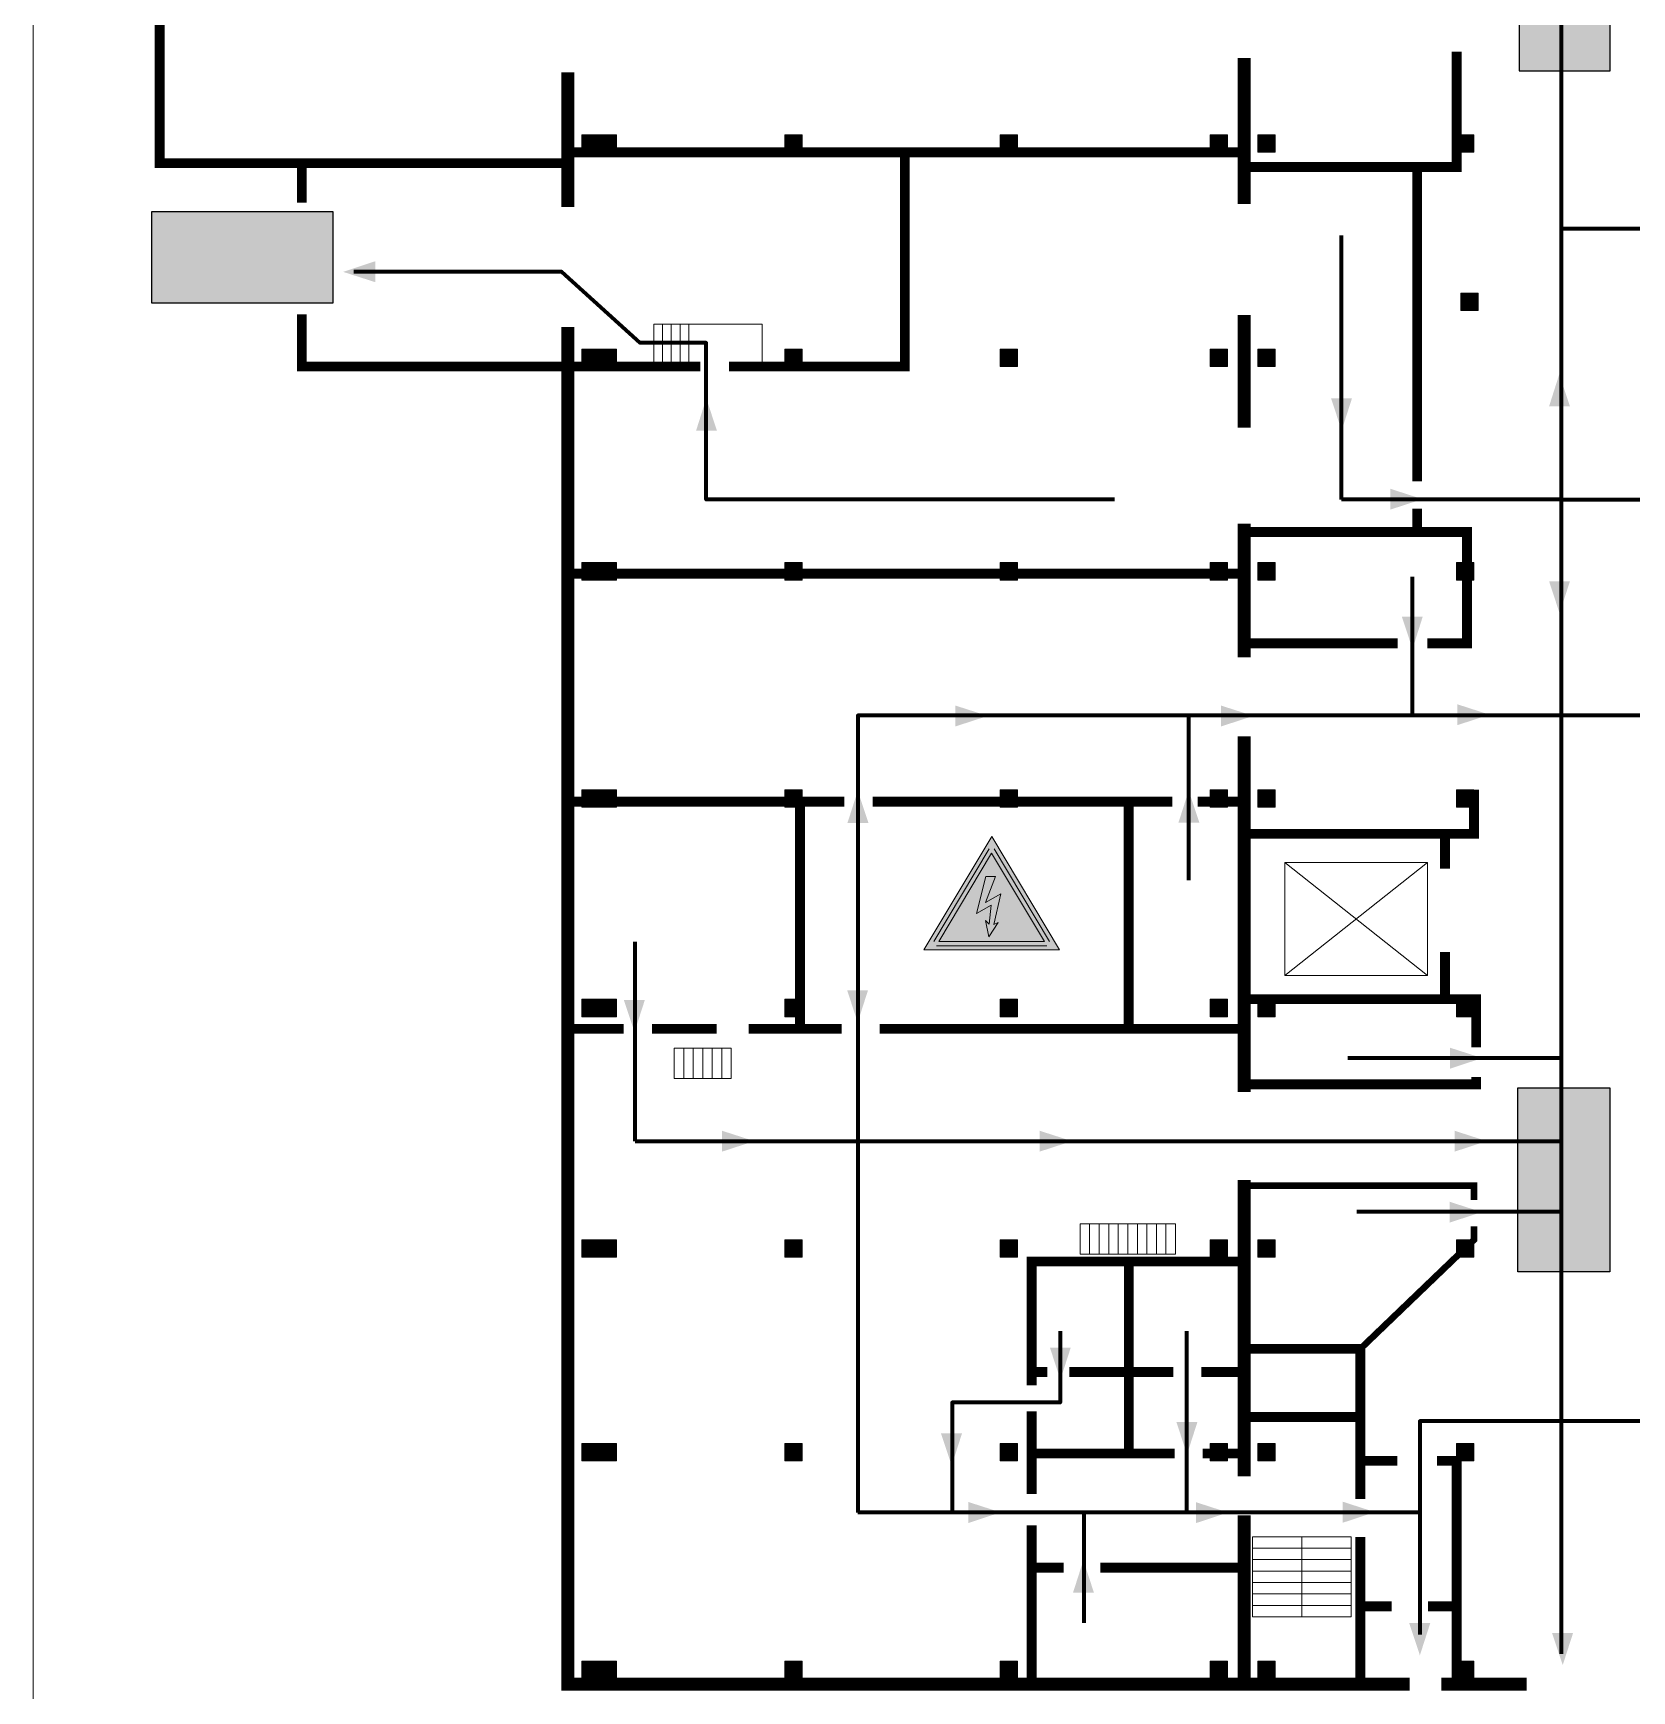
# Model space of a CAD drawing. Header units: millimetres. Extents: x 13810 to 67229, y 12374 to 21950.
# Drawn here: x 26676.6 to 26789.2, y 14282 to 14398.8 of the extents above; entities that cross this region are included whole.
import ezdxf

# ---------------------------------------------------------------- set-up
doc = ezdxf.new("R2010")
doc.units = ezdxf.units.MM
doc.layers.add('План_Штампы', color=7, linetype='Continuous')

# ---------------------------------------------------------------- blocks, each defined once
blk = doc.blocks.new('A$C32E8229D')
at = {"true_color": 0xffffff}
blk.add_hatch(color=7, dxfattribs=at).paths.add_polyline_path([(0, 0), (0, -8), (16, -8), (16, 0)])
h = blk.add_hatch(color=126)
h.paths.add_polyline_path([(0.2, -0.2), (15.8, -0.2), (15.8, -7.8), (0.2, -7.8)])
h.paths.add_polyline_path([(13.49, -2.05), (12.08, -2.05), (11.37, -2.63, 0.162397), (11.29, -2.84), (11.29, -3.63), (10.35, -3.63), (10.35, -4.05), (11.68, -4.05), (11.68, -3.48), (12.26, -4.28), (11.29, -5.1), (11.29, -6.78), (11.85, -6.78), (11.85, -5.44), (12.8, -4.64), (12.8, -5.94), (14.46, -5.94), (14.46, -5.39), (13.45, -5.39), (13.45, -3.97), (12.46, -2.59), (13.15, -2.59), (13.69, -3.34), (14.18, -3)], flags=16)
h.paths.add_polyline_path([(10.74, -1.82, 1), (11.8, -1.82, 1)], flags=16)
h.paths.add_polyline_path([(9.39, -3.59), (5.99, -3.59), (6.56, -3.03), (5.91, -3.03), (5.1, -3.83), (5.91, -4.64), (6.56, -4.64), (5.99, -4.09), (9.39, -4.09)], flags=16)
h.paths.add_polyline_path([(4.29, -1.08), (1.72, -1.08), (1.72, -6.6), (4.29, -6.6)], flags=16)
at = {"color": 126}
blk.add_lwpolyline([(16, -8), (0, -8), (0, 0), (16, 0)], close=True, dxfattribs=at)
blk = doc.blocks.new('A$C3E6D3DDE')
at = {"lineweight": 5}
h = blk.add_hatch(color=40, dxfattribs=at)
h.paths.add_polyline_path([(24.1, 1.45), (16.46, -11.35), (31.74, -11.35)])
h.paths.add_polyline_path([(24.09, -0.46), (30.03, -10.41), (18.14, -10.41)], flags=16)
h.paths.add_polyline_path([(24.54, -3.08), (23.41, -6.02), (25.13, -5.01), (24.33, -8.5), (24.82, -8.27), (23.79, -9.86), (23.4, -8.04), (23.8, -8.43), (24.04, -6.29), (22.39, -7.25), (23.44, -3.08)], flags=0)
h = blk.add_hatch(color=256, dxfattribs=at)
h.paths.add_polyline_path([(24.37, 0.03, 0.567511), (23.82, 0.03), (17.59, -10.4, 0.582454), (17.86, -10.88), (30.32, -10.88, 0.582149), (30.6, -10.4)])
h.paths.add_polyline_path([(24.09, -0.46), (18.14, -10.41), (30.03, -10.41)], flags=16)
h.paths.add_polyline_path([(24.54, -3.08), (23.41, -6.02), (25.13, -5.01), (24.33, -8.5), (24.82, -8.27), (23.79, -9.86), (23.4, -8.04), (23.8, -8.43), (24.04, -6.29), (22.39, -7.25), (23.44, -3.08)], flags=0)
h = blk.add_hatch(color=40, dxfattribs=at)
h.paths.add_polyline_path([(24.09, -0.46), (18.14, -10.41), (30.03, -10.41)])
h.paths.add_polyline_path([(24.82, -8.27), (23.79, -9.86), (23.4, -8.04), (23.8, -8.43), (24.04, -6.29), (22.39, -7.25), (23.44, -3.08), (24.54, -3.08), (23.41, -6.02), (25.13, -5.01), (24.33, -8.5)], flags=16)
at = {"color": 40, "lineweight": 5}
for p, q in [((16.46, -11.35), (24.1, 1.45)), ((24.1, 1.45), (31.74, -11.35))]:
    blk.add_line(p, q, dxfattribs=at)
at = {"lineweight": 5}
for p, q in [((17.59, -10.4), (23.82, 0.03)), ((24.37, 0.03), (30.6, -10.4)), ((18.14, -10.41), (24.09, -0.46)), ((24.09, -0.46), (30.03, -10.41)), ((23.44, -3.08), (22.39, -7.25)), ((23.41, -6.02), (24.54, -3.08)), ((24.54, -3.08), (23.44, -3.08)), ((25.13, -5.01), (23.41, -6.02)), ((24.33, -8.5), (25.13, -5.01)), ((22.39, -7.25), (24.04, -6.29)), ((24.04, -6.29), (23.8, -8.43)), ((23.8, -8.43), (23.4, -8.04)), ((23.4, -8.04), (23.79, -9.86)), ((23.79, -9.86), (24.82, -8.27)), ((24.82, -8.27), (24.33, -8.5)), ((17.86, -10.88), (30.32, -10.88)), ((18.14, -10.41), (30.03, -10.41))]:
    blk.add_line(p, q, dxfattribs=at)
at = {"color": 50, "lineweight": 5}
blk.add_line((31.74, -11.35), (16.46, -11.35), dxfattribs=at)
blk = doc.blocks.new('A$C7B4425F7')
at = {"true_color": 0xffffff}
blk.add_hatch(color=7, dxfattribs=at).paths.add_polyline_path([(0, 0), (-16, 0), (-16, -8), (0, -8)])
h = blk.add_hatch(color=126)
h.paths.add_polyline_path([(-0.2, -0.2), (-15.8, -0.2), (-15.8, -7.8), (-0.2, -7.8)])
h.paths.add_polyline_path([(-11.76, -2.03), (-11.76, -3.66), (-11.17, -3.66, -0.568275), (-11.17, -6.18), (-12.58, -6.18), (-12.58, -2.03)], flags=16)
h.paths.add_polyline_path([(-13.33, -4.12, -0.495768), (-13.59, -6.18), (-15.03, -6.18), (-15.03, -2.03), (-13.59, -2.03, -0.487973)], flags=16)
h.paths.add_polyline_path([(-10.25, -2.03), (-9.48, -2.03), (-9.48, -6.18), (-10.25, -6.18)], flags=16)
h.paths.add_polyline_path([(-13.84, -3.69), (-14.24, -3.69), (-14.24, -3.03), (-13.9, -3.03, -0.692621)], flags=0)
h.paths.add_polyline_path([(-9.15, -2.03), (-8.4, -2.03), (-8.04, -3.07), (-7.68, -2.03), (-6.93, -2.03), (-7.64, -4.1), (-6.93, -6.18), (-7.68, -6.18), (-8.04, -5.14), (-8.4, -6.18), (-9.15, -6.18), (-8.44, -4.1)], flags=16)
h.paths.add_polyline_path([(-11.76, -4.46), (-11.42, -4.46, -0.692621), (-11.36, -5.12), (-11.76, -5.12)], flags=0)
h.paths.add_polyline_path([(-13.9, -5.2), (-14.24, -5.2), (-14.24, -4.55), (-13.84, -4.55, -0.708038)], flags=0)
edge = h.paths.add_edge_path(flags=16)
edge.add_ellipse((-5.51, -4.08), major_axis=(0, 2.05), ratio=0.586184, start_angle=0, end_angle=360)
edge = h.paths.add_edge_path(flags=0)
edge.add_ellipse((-5.51, -4.08), major_axis=(0, 1.14), ratio=0.454828, start_angle=0, end_angle=360)
h.paths.add_polyline_path([(-4.13, -4.96, 0.377264), (-3.48, -4.52, 0.0555), (-3.16, -2.03), (-1.66, -2.03), (-1.66, -4.96), (-0.96, -4.96), (-0.96, -7.01), (-1.75, -7.01), (-1.75, -6.18), (-3.3, -6.18), (-3.3, -7.02), (-4.13, -7.02)], flags=16)
h.paths.add_polyline_path([(-2.73, -2.91), (-2.28, -2.91), (-2.28, -4.96), (-3.05, -4.96, 0.079136)], flags=0)
at = {"color": 126}
blk.add_lwpolyline([(-16, -8), (0, -8), (0, 0), (-16, 0)], close=True, dxfattribs=at)

msp = doc.modelspace()

# ---------------------------------------------------------------- hatches: boundary and pattern name
at = {"lineweight": 0}
h = msp.add_hatch(color=256, dxfattribs=at)
h.dxf.hatch_style = 1
h.paths.add_polyline_path([(26715.21, 14391.62), (26715.21, 14390.39), (26716.43, 14390.39), (26716.43, 14391.62)])
h = msp.add_hatch(color=256, dxfattribs=at)
h.dxf.hatch_style = 1
h.paths.add_polyline_path([(26716.43, 14391.62), (26716.43, 14390.39), (26717.66, 14390.39), (26717.66, 14391.62)])
h = msp.add_hatch(color=256, dxfattribs=at)
h.dxf.hatch_style = 1
h.paths.add_polyline_path([(26729.51, 14391.62), (26729.51, 14390.39), (26730.73, 14390.39), (26730.73, 14391.62)])
h = msp.add_hatch(color=256, dxfattribs=at)
h.dxf.hatch_style = 1
h.paths.add_polyline_path([(26744.69, 14391.62), (26744.69, 14390.39), (26745.91, 14390.39), (26745.91, 14391.62)])
h = msp.add_hatch(color=256, dxfattribs=at)
h.dxf.hatch_style = 1
h.paths.add_polyline_path([(26759.49, 14391.62), (26759.49, 14390.39), (26760.71, 14390.39), (26760.71, 14391.62)])
h = msp.add_hatch(color=256, dxfattribs=at)
h.dxf.hatch_style = 1
h.paths.add_polyline_path([(26762.83, 14391.62), (26762.83, 14390.39), (26764.05, 14390.39), (26764.05, 14391.62)])
h = msp.add_hatch(color=256, dxfattribs=at)
h.dxf.hatch_style = 1
h.paths.add_polyline_path([(26776.84, 14391.62), (26776.84, 14390.39), (26778.06, 14390.39), (26778.06, 14391.62)])
h = msp.add_hatch(color=256, dxfattribs=at)
h.dxf.hatch_style = 1
h.paths.add_polyline_path([(26777.14, 14380.48), (26777.14, 14379.25), (26778.36, 14379.25), (26778.36, 14380.48)])
h = msp.add_hatch(color=256, dxfattribs=at)
h.dxf.hatch_style = 1
h.paths.add_polyline_path([(26715.21, 14376.53), (26715.21, 14375.3), (26716.43, 14375.3), (26716.43, 14376.53)])
h = msp.add_hatch(color=256, dxfattribs=at)
h.dxf.hatch_style = 1
h.paths.add_polyline_path([(26716.43, 14376.53), (26716.43, 14375.3), (26717.66, 14375.3), (26717.66, 14376.53)])
h = msp.add_hatch(color=256, dxfattribs=at)
h.dxf.hatch_style = 1
h.paths.add_polyline_path([(26729.51, 14376.53), (26729.51, 14375.3), (26730.73, 14375.3), (26730.73, 14376.53)])
h = msp.add_hatch(color=256, dxfattribs=at)
h.dxf.hatch_style = 1
h.paths.add_polyline_path([(26744.69, 14376.53), (26744.69, 14375.3), (26745.91, 14375.3), (26745.91, 14376.53)])
h = msp.add_hatch(color=256, dxfattribs=at)
h.dxf.hatch_style = 1
h.paths.add_polyline_path([(26759.49, 14376.53), (26759.49, 14375.3), (26760.71, 14375.3), (26760.71, 14376.53)])
h = msp.add_hatch(color=256, dxfattribs=at)
h.dxf.hatch_style = 1
h.paths.add_polyline_path([(26762.83, 14376.53), (26762.83, 14375.3), (26764.05, 14375.3), (26764.05, 14376.53)])
h = msp.add_hatch(color=256, dxfattribs=at)
h.dxf.hatch_style = 1
h.paths.add_polyline_path([(26715.21, 14361.49), (26715.21, 14360.26), (26716.43, 14360.26), (26716.43, 14361.49)])
h = msp.add_hatch(color=256, dxfattribs=at)
h.dxf.hatch_style = 1
h.paths.add_polyline_path([(26716.43, 14361.49), (26716.43, 14360.26), (26717.66, 14360.26), (26717.66, 14361.49)])
h = msp.add_hatch(color=256, dxfattribs=at)
h.dxf.hatch_style = 1
h.paths.add_polyline_path([(26729.51, 14361.49), (26729.51, 14360.26), (26730.73, 14360.26), (26730.73, 14361.49)])
h = msp.add_hatch(color=256, dxfattribs=at)
h.dxf.hatch_style = 1
h.paths.add_polyline_path([(26744.69, 14361.49), (26744.69, 14360.26), (26745.91, 14360.26), (26745.91, 14361.49)])
h = msp.add_hatch(color=256, dxfattribs=at)
h.dxf.hatch_style = 1
h.paths.add_polyline_path([(26759.49, 14361.49), (26759.49, 14360.26), (26760.71, 14360.26), (26760.71, 14361.49)])
h = msp.add_hatch(color=256, dxfattribs=at)
h.dxf.hatch_style = 1
h.paths.add_polyline_path([(26762.83, 14361.49), (26762.83, 14360.26), (26764.05, 14360.26), (26764.05, 14361.49)])
h = msp.add_hatch(color=256, dxfattribs=at)
h.dxf.hatch_style = 1
h.paths.add_polyline_path([(26776.84, 14361.49), (26776.84, 14360.26), (26778.06, 14360.26), (26778.06, 14361.49)])
h = msp.add_hatch(color=256, dxfattribs=at)
h.dxf.hatch_style = 1
h.paths.add_polyline_path([(26715.21, 14345.49), (26715.21, 14344.26), (26716.43, 14344.26), (26716.43, 14345.49)])
h = msp.add_hatch(color=256, dxfattribs=at)
h.dxf.hatch_style = 1
h.paths.add_polyline_path([(26716.43, 14345.49), (26716.43, 14344.26), (26717.66, 14344.26), (26717.66, 14345.49)])
h = msp.add_hatch(color=256, dxfattribs=at)
h.dxf.hatch_style = 1
h.paths.add_polyline_path([(26729.51, 14345.49), (26729.51, 14344.26), (26730.73, 14344.26), (26730.73, 14345.49)])
h = msp.add_hatch(color=256, dxfattribs=at)
h.dxf.hatch_style = 1
h.paths.add_polyline_path([(26744.69, 14345.49), (26744.69, 14344.26), (26745.91, 14344.26), (26745.91, 14345.49)])
h = msp.add_hatch(color=256, dxfattribs=at)
h.dxf.hatch_style = 1
h.paths.add_polyline_path([(26759.49, 14345.49), (26759.49, 14344.26), (26760.71, 14344.26), (26760.71, 14345.49)])
h = msp.add_hatch(color=256, dxfattribs=at)
h.dxf.hatch_style = 1
h.paths.add_polyline_path([(26762.83, 14345.49), (26762.83, 14344.26), (26764.05, 14344.26), (26764.05, 14345.49)])
h = msp.add_hatch(color=256, dxfattribs=at)
h.dxf.hatch_style = 1
h.paths.add_polyline_path([(26776.84, 14345.49), (26776.84, 14344.26), (26778.06, 14344.26), (26778.06, 14345.49)])
h = msp.add_hatch(color=256, dxfattribs=at)
h.dxf.hatch_style = 1
h.paths.add_polyline_path([(26715.21, 14330.74), (26715.21, 14329.5), (26716.43, 14329.5), (26716.43, 14330.74)])
h = msp.add_hatch(color=256, dxfattribs=at)
h.dxf.hatch_style = 1
h.paths.add_polyline_path([(26716.43, 14330.74), (26716.43, 14329.5), (26717.66, 14329.5), (26717.66, 14330.74)])
h = msp.add_hatch(color=256, dxfattribs=at)
h.dxf.hatch_style = 1
h.paths.add_polyline_path([(26729.51, 14330.74), (26729.51, 14329.5), (26730.73, 14329.5), (26730.73, 14330.74)])
h = msp.add_hatch(color=256, dxfattribs=at)
h.dxf.hatch_style = 1
h.paths.add_polyline_path([(26744.69, 14330.74), (26744.69, 14329.5), (26745.91, 14329.5), (26745.91, 14330.74)])
h = msp.add_hatch(color=256, dxfattribs=at)
h.dxf.hatch_style = 1
h.paths.add_polyline_path([(26759.49, 14330.74), (26759.49, 14329.5), (26760.71, 14329.5), (26760.71, 14330.74)])
h = msp.add_hatch(color=256, dxfattribs=at)
h.dxf.hatch_style = 1
h.paths.add_polyline_path([(26762.83, 14330.74), (26762.83, 14329.5), (26764.05, 14329.5), (26764.05, 14330.74)])
h = msp.add_hatch(color=256, dxfattribs=at)
h.dxf.hatch_style = 1
h.paths.add_polyline_path([(26776.84, 14330.74), (26776.84, 14329.5), (26778.06, 14329.5), (26778.06, 14330.74)])
h = msp.add_hatch(color=256, dxfattribs=at)
h.dxf.hatch_style = 1
h.paths.add_polyline_path([(26715.21, 14313.79), (26715.21, 14312.56), (26716.43, 14312.56), (26716.43, 14313.79)])
h = msp.add_hatch(color=256, dxfattribs=at)
h.dxf.hatch_style = 1
h.paths.add_polyline_path([(26716.43, 14313.79), (26716.43, 14312.56), (26717.66, 14312.56), (26717.66, 14313.79)])
h = msp.add_hatch(color=256, dxfattribs=at)
h.dxf.hatch_style = 1
h.paths.add_polyline_path([(26729.51, 14313.79), (26729.51, 14312.56), (26730.73, 14312.56), (26730.73, 14313.79)])
h = msp.add_hatch(color=256, dxfattribs=at)
h.dxf.hatch_style = 1
h.paths.add_polyline_path([(26744.69, 14313.79), (26744.69, 14312.56), (26745.91, 14312.56), (26745.91, 14313.79)])
h = msp.add_hatch(color=256, dxfattribs=at)
h.dxf.hatch_style = 1
h.paths.add_polyline_path([(26759.49, 14313.79), (26759.49, 14312.56), (26760.71, 14312.56), (26760.71, 14313.79)])
h = msp.add_hatch(color=256, dxfattribs=at)
h.dxf.hatch_style = 1
h.paths.add_polyline_path([(26762.83, 14313.79), (26762.83, 14312.56), (26764.05, 14312.56), (26764.05, 14313.79)])
h = msp.add_hatch(color=256, dxfattribs=at)
h.dxf.hatch_style = 1
h.paths.add_polyline_path([(26776.84, 14313.79), (26776.84, 14312.56), (26778.06, 14312.56), (26778.06, 14313.79)])
h = msp.add_hatch(color=256, dxfattribs=at)
h.dxf.hatch_style = 1
h.paths.add_polyline_path([(26715.21, 14299.45), (26715.21, 14298.22), (26716.43, 14298.22), (26716.43, 14299.45)])
h = msp.add_hatch(color=256, dxfattribs=at)
h.dxf.hatch_style = 1
h.paths.add_polyline_path([(26716.43, 14299.45), (26716.43, 14298.22), (26717.66, 14298.22), (26717.66, 14299.45)])
h = msp.add_hatch(color=256, dxfattribs=at)
h.dxf.hatch_style = 1
h.paths.add_polyline_path([(26729.51, 14299.45), (26729.51, 14298.22), (26730.73, 14298.22), (26730.73, 14299.45)])
h = msp.add_hatch(color=256, dxfattribs=at)
h.dxf.hatch_style = 1
h.paths.add_polyline_path([(26744.69, 14299.45), (26744.69, 14298.22), (26745.91, 14298.22), (26745.91, 14299.45)])
h = msp.add_hatch(color=256, dxfattribs=at)
h.dxf.hatch_style = 1
h.paths.add_polyline_path([(26759.49, 14299.45), (26759.49, 14298.22), (26760.71, 14298.22), (26760.71, 14299.45)])
h = msp.add_hatch(color=256, dxfattribs=at)
h.dxf.hatch_style = 1
h.paths.add_polyline_path([(26762.83, 14299.45), (26762.83, 14298.22), (26764.05, 14298.22), (26764.05, 14299.45)])
h = msp.add_hatch(color=256, dxfattribs=at)
h.dxf.hatch_style = 1
h.paths.add_polyline_path([(26776.84, 14299.45), (26776.84, 14298.22), (26778.06, 14298.22), (26778.06, 14299.45)])
h = msp.add_hatch(color=256, dxfattribs=at)
h.dxf.hatch_style = 1
h.paths.add_polyline_path([(26715.21, 14284.12), (26715.21, 14282.89), (26716.43, 14282.89), (26716.43, 14284.12)])
h = msp.add_hatch(color=256, dxfattribs=at)
h.dxf.hatch_style = 1
h.paths.add_polyline_path([(26716.43, 14284.12), (26716.43, 14282.89), (26717.66, 14282.89), (26717.66, 14284.12)])
h = msp.add_hatch(color=256, dxfattribs=at)
h.dxf.hatch_style = 1
h.paths.add_polyline_path([(26729.51, 14284.12), (26729.51, 14282.89), (26730.73, 14282.89), (26730.73, 14284.12)])
h = msp.add_hatch(color=256, dxfattribs=at)
h.dxf.hatch_style = 1
h.paths.add_polyline_path([(26744.69, 14284.12), (26744.69, 14282.89), (26745.91, 14282.89), (26745.91, 14284.12)])
h = msp.add_hatch(color=256, dxfattribs=at)
h.dxf.hatch_style = 1
h.paths.add_polyline_path([(26759.49, 14284.12), (26759.49, 14282.89), (26760.71, 14282.89), (26760.71, 14284.12)])
h = msp.add_hatch(color=256, dxfattribs=at)
h.dxf.hatch_style = 1
h.paths.add_polyline_path([(26762.83, 14284.12), (26762.83, 14282.89), (26764.05, 14282.89), (26764.05, 14284.12)])
h = msp.add_hatch(color=256, dxfattribs=at)
h.dxf.hatch_style = 1
h.paths.add_polyline_path([(26776.84, 14284.12), (26776.84, 14282.89), (26778.06, 14282.89), (26778.06, 14284.12)])

# ---------------------------------------------------------------- linework, layer by layer
at = {"color": 126, "lineweight": 0, "true_color": 0x008754}
msp.add_lwpolyline([(26676.58, 14547.45), (27276.58, 14547.45), (27276.58, 14152.45), (26676.58, 14152.45)], close=True, dxfattribs=at)
at = {"lineweight": 0}
for points, const_width in [([(26695.5, 14386.85), (26695.5, 14389.63), (26714.04, 14389.63), (26685.48, 14389.63), (26685.48, 14453.18), (26684.45, 14453.18)], 0.693), ([(26761.87, 14386.75), (26761.87, 14397.03)], 0.924), ([(26774.06, 14367.21), (26774.06, 14389.36), (26761.82, 14389.36), (26776.84, 14389.36), (26776.84, 14397.48)], 0.693), ([(26714.23, 14386.53), (26714.23, 14396.03)], 0.924), ([(26761.87, 14390.39), (26714.17, 14390.39)], 0.693), ([(26725.58, 14375.3), (26737.97, 14375.3), (26737.97, 14390.39)], 0.693), ([(26715.21, 14375.3), (26695.5, 14375.3), (26695.5, 14378.97)], 0.693), ([(26773.54, 14282.49), (26714.23, 14282.49), (26714.23, 14378.08)], 0.924), ([(26761.87, 14371), (26761.87, 14378.92)], 0.924), ([(26714.23, 14375.3), (26723.56, 14375.3)], 0.693), ([(26761.87, 14354.82), (26761.87, 14364.24)], 0.924), ([(26774.06, 14363.64), (26774.06, 14365.29)], 0.693), ([(26774.77, 14355.8), (26777.57, 14355.8), (26777.57, 14363.64), (26761.43, 14363.64)], 0.693), ([(26761.68, 14360.71), (26714.2, 14360.71)], 0.693), ([(26772.68, 14355.8), (26762.15, 14355.8)], 0.693), ([(26761.87, 14324.21), (26761.87, 14349.25)], 0.924), ([(26733.72, 14344.65), (26714.19, 14344.65)], 0.693), ([(26730.59, 14328.65), (26730.59, 14344.65)], 0.693), ([(26756.81, 14344.65), (26735.7, 14344.65)], 0.693), ([(26753.74, 14344.65), (26753.74, 14328.65)], 0.693), ([(26761.73, 14344.65), (26758.6, 14344.65)], 0.693), ([(26776.02, 14339.92), (26776.02, 14342.39), (26778.06, 14342.39), (26778.06, 14345.49)], 0.693), ([(26776.02, 14342.39), (26761.97, 14342.39)], 0.693), ([(26778.22, 14327.34), (26778.22, 14330.74), (26761.73, 14330.74), (26776.02, 14330.74), (26776.02, 14334.06)], 0.693), ([(26718.17, 14328.65), (26714.15, 14328.65)], 0.693), ([(26724.72, 14328.65), (26720.17, 14328.65)], 0.693), ([(26733.53, 14328.65), (26726.98, 14328.65)], 0.693), ([(26761.76, 14328.65), (26736.19, 14328.65)], 0.693), ([(26761.91, 14324.74), (26778.22, 14324.74), (26778.22, 14325.25)], 0.693), ([(26761.87, 14297.12), (26761.87, 14318)], 0.924), ([(26778.06, 14316.59), (26778.06, 14317.61), (26761.98, 14317.61)], 0.462), ([(26770.06, 14306.11), (26778.06, 14313.79), (26778.06, 14314.73)], 0.462), ([(26746.9, 14303.54), (26746.9, 14312.26), (26761.49, 14312.26), (26753.75, 14312.26), (26753.75, 14298.74), (26756.97, 14298.74)], 0.693), ([(26770.06, 14298.22), (26770.06, 14306.11), (26761.78, 14306.11)], 0.693), ([(26746.9, 14304.48), (26748, 14304.48)], 0.693), ([(26756.89, 14304.48), (26749.57, 14304.48)], 0.693), ([(26761.65, 14304.48), (26758.85, 14304.48)], 0.693), ([(26746.9, 14295.88), (26746.9, 14301.71)], 0.693), ([(26770.06, 14301.31), (26761.78, 14301.31)], 0.693), ([(26746.9, 14298.74), (26753.75, 14298.74)], 0.693), ([(26758.96, 14298.74), (26761.65, 14298.74)], 0.693), ([(26772.66, 14298.22), (26770.06, 14298.22), (26770.06, 14295.54)], 0.693), ([(26776.84, 14282.89), (26776.84, 14298.22), (26775.46, 14298.22)], 0.693), ([(26761.87, 14282.6), (26761.87, 14294.38)], 0.924), ([(26746.9, 14282.63), (26746.9, 14293.68)], 0.693), ([(26770.06, 14292.86), (26770.06, 14282.54), (26770.06, 14287.97), (26772.26, 14287.97)], 0.693), ([(26746.9, 14290.7), (26749.16, 14290.7)], 0.693), ([(26751.74, 14290.7), (26761.54, 14290.7)], 0.693), ([(26776.84, 14287.97), (26774.82, 14287.97)], 0.693), ([(26781.76, 14282.49), (26775.75, 14282.49)], 0.924)]:
    msp.add_lwpolyline(points, dxfattribs=dict(at, const_width=const_width))
at = {"color": 126, "lineweight": 100, "true_color": 0x008754}
for points in [[(26784.21, 14431.93), (26784.21, 14284.62)], [(26768.72, 14365.93), (26768.72, 14384.53)], [(27244.57, 14385.01), (26784.21, 14385.01)], [(26752.74, 14365.93), (26723.97, 14365.93), (26723.97, 14376.96), (26719.32, 14376.96), (26713.82, 14381.98), (26699.17, 14381.98)], [(26784.21, 14365.93), (26832.26, 14365.93), (26832.26, 14368.49)], [(26784.21, 14365.93), (26768.72, 14365.93)], [(26773.73, 14350.73), (26773.73, 14360.48)], [(26757.95, 14350.73), (26734.66, 14350.73), (26734.66, 14339.11)], [(26784.21, 14350.73), (26757.95, 14350.73), (26757.95, 14339.11)], [(27244.57, 14350.73), (26784.21, 14350.73)], [(26734.66, 14339.11), (26734.66, 14320.74), (26784.21, 14320.74)], [(26718.98, 14320.74), (26718.98, 14334.77)], [(26784.21, 14326.59), (26769.17, 14326.59)], [(26718.98, 14320.74), (26734.66, 14320.74)], [(26734.66, 14320.74), (26734.66, 14294.58)], [(26784.21, 14315.75), (26769.81, 14315.75)], [(26748.92, 14307.36), (26748.92, 14302.34), (26741.31, 14302.34), (26741.31, 14294.58)], [(26757.83, 14294.58), (26757.83, 14307.36)], [(26784.21, 14301.02), (26774.24, 14301.02), (26774.24, 14285.98)], [(26821.98, 14294.5), (26821.98, 14301.02), (26784.21, 14301.02)], [(26774.24, 14294.58), (26734.66, 14294.58)], [(26750.57, 14294.58), (26750.57, 14286.8)]]:
    msp.add_lwpolyline(points, dxfattribs=at)
at = {"lineweight": 0}
for points in [[(26716.43, 14390.39), (26715.21, 14390.39), (26715.21, 14391.62), (26716.43, 14391.62)], [(26717.66, 14390.39), (26716.43, 14390.39), (26716.43, 14391.62), (26717.66, 14391.62)], [(26730.73, 14390.39), (26729.51, 14390.39), (26729.51, 14391.62), (26730.73, 14391.62)], [(26745.91, 14390.39), (26744.69, 14390.39), (26744.69, 14391.62), (26745.91, 14391.62)], [(26760.71, 14390.39), (26759.49, 14390.39), (26759.49, 14391.62), (26760.71, 14391.62)], [(26764.05, 14390.39), (26762.83, 14390.39), (26762.83, 14391.62), (26764.05, 14391.62)], [(26778.06, 14390.39), (26776.84, 14390.39), (26776.84, 14391.62), (26778.06, 14391.62)], [(26778.36, 14379.25), (26777.14, 14379.25), (26777.14, 14380.48), (26778.36, 14380.48)], [(26720.91, 14378.29), (26720.3, 14378.29), (26720.3, 14375.5), (26720.91, 14375.5)], [(26721.52, 14378.29), (26720.91, 14378.29), (26720.91, 14375.5), (26721.52, 14375.5)], [(26722.14, 14378.29), (26721.52, 14378.29), (26721.52, 14375.5), (26722.14, 14375.5)], [(26722.75, 14378.29), (26722.14, 14378.29), (26722.14, 14375.5), (26722.75, 14375.5)], [(26716.43, 14375.3), (26715.21, 14375.3), (26715.21, 14376.53), (26716.43, 14376.53)], [(26717.66, 14375.3), (26716.43, 14375.3), (26716.43, 14376.53), (26717.66, 14376.53)], [(26730.73, 14375.3), (26729.51, 14375.3), (26729.51, 14376.53), (26730.73, 14376.53)], [(26745.91, 14375.3), (26744.69, 14375.3), (26744.69, 14376.53), (26745.91, 14376.53)], [(26760.71, 14375.3), (26759.49, 14375.3), (26759.49, 14376.53), (26760.71, 14376.53)], [(26764.05, 14375.3), (26762.83, 14375.3), (26762.83, 14376.53), (26764.05, 14376.53)], [(26716.43, 14360.26), (26715.21, 14360.26), (26715.21, 14361.49), (26716.43, 14361.49)], [(26717.66, 14360.26), (26716.43, 14360.26), (26716.43, 14361.49), (26717.66, 14361.49)], [(26730.73, 14360.26), (26729.51, 14360.26), (26729.51, 14361.49), (26730.73, 14361.49)], [(26745.91, 14360.26), (26744.69, 14360.26), (26744.69, 14361.49), (26745.91, 14361.49)], [(26760.71, 14360.26), (26759.49, 14360.26), (26759.49, 14361.49), (26760.71, 14361.49)], [(26764.05, 14360.26), (26762.83, 14360.26), (26762.83, 14361.49), (26764.05, 14361.49)], [(26778.06, 14360.26), (26776.84, 14360.26), (26776.84, 14361.49), (26778.06, 14361.49)], [(26716.43, 14344.26), (26715.21, 14344.26), (26715.21, 14345.49), (26716.43, 14345.49)], [(26717.66, 14344.26), (26716.43, 14344.26), (26716.43, 14345.49), (26717.66, 14345.49)], [(26730.73, 14344.26), (26729.51, 14344.26), (26729.51, 14345.49), (26730.73, 14345.49)], [(26745.91, 14344.26), (26744.69, 14344.26), (26744.69, 14345.49), (26745.91, 14345.49)], [(26760.71, 14344.26), (26759.49, 14344.26), (26759.49, 14345.49), (26760.71, 14345.49)], [(26764.05, 14344.26), (26762.83, 14344.26), (26762.83, 14345.49), (26764.05, 14345.49)], [(26778.06, 14344.26), (26776.84, 14344.26), (26776.84, 14345.49), (26778.06, 14345.49)], [(26774.79, 14332.41), (26764.74, 14332.41), (26764.74, 14340.36), (26774.79, 14340.36)], [(26716.43, 14329.5), (26715.21, 14329.5), (26715.21, 14330.74), (26716.43, 14330.74)], [(26717.66, 14329.5), (26716.43, 14329.5), (26716.43, 14330.74), (26717.66, 14330.74)], [(26730.73, 14329.5), (26729.51, 14329.5), (26729.51, 14330.74), (26730.73, 14330.74)], [(26745.91, 14329.5), (26744.69, 14329.5), (26744.69, 14330.74), (26745.91, 14330.74)], [(26760.71, 14329.5), (26759.49, 14329.5), (26759.49, 14330.74), (26760.71, 14330.74)], [(26764.05, 14329.5), (26762.83, 14329.5), (26762.83, 14330.74), (26764.05, 14330.74)], [(26778.06, 14329.5), (26776.84, 14329.5), (26776.84, 14330.74), (26778.06, 14330.74)], [(26722.4, 14325.15), (26721.72, 14325.15), (26721.72, 14327.29), (26722.4, 14327.29)], [(26723.07, 14325.15), (26722.4, 14325.15), (26722.4, 14327.29), (26723.07, 14327.29)], [(26723.74, 14325.15), (26723.07, 14325.15), (26723.07, 14327.29), (26723.74, 14327.29)], [(26724.41, 14325.15), (26723.74, 14325.15), (26723.74, 14327.29), (26724.41, 14327.29)], [(26725.08, 14325.15), (26724.41, 14325.15), (26724.41, 14327.29), (26725.08, 14327.29)], [(26725.75, 14325.15), (26725.08, 14325.15), (26725.08, 14327.29), (26725.75, 14327.29)], [(26750.99, 14312.77), (26750.32, 14312.77), (26750.32, 14314.91), (26750.99, 14314.91)], [(26751.66, 14312.77), (26750.99, 14312.77), (26750.99, 14314.91), (26751.66, 14314.91)], [(26752.33, 14312.77), (26751.66, 14312.77), (26751.66, 14314.91), (26752.33, 14314.91)], [(26753, 14312.77), (26752.33, 14312.77), (26752.33, 14314.91), (26753, 14314.91)], [(26753.67, 14312.77), (26753, 14312.77), (26753, 14314.91), (26753.67, 14314.91)], [(26754.35, 14312.77), (26753.67, 14312.77), (26753.67, 14314.91), (26754.35, 14314.91)], [(26755.02, 14312.77), (26754.35, 14312.77), (26754.35, 14314.91), (26755.02, 14314.91)], [(26755.69, 14312.77), (26755.02, 14312.77), (26755.02, 14314.91), (26755.69, 14314.91)], [(26756.36, 14312.77), (26755.69, 14312.77), (26755.69, 14314.91), (26756.36, 14314.91)], [(26757.03, 14312.77), (26756.36, 14312.77), (26756.36, 14314.91), (26757.03, 14314.91)], [(26716.43, 14312.56), (26715.21, 14312.56), (26715.21, 14313.79), (26716.43, 14313.79)], [(26717.66, 14312.56), (26716.43, 14312.56), (26716.43, 14313.79), (26717.66, 14313.79)], [(26730.73, 14312.56), (26729.51, 14312.56), (26729.51, 14313.79), (26730.73, 14313.79)], [(26745.91, 14312.56), (26744.69, 14312.56), (26744.69, 14313.79), (26745.91, 14313.79)], [(26760.71, 14312.56), (26759.49, 14312.56), (26759.49, 14313.79), (26760.71, 14313.79)], [(26764.05, 14312.56), (26762.83, 14312.56), (26762.83, 14313.79), (26764.05, 14313.79)], [(26778.06, 14312.56), (26776.84, 14312.56), (26776.84, 14313.79), (26778.06, 14313.79)], [(26716.43, 14298.22), (26715.21, 14298.22), (26715.21, 14299.45), (26716.43, 14299.45)], [(26717.66, 14298.22), (26716.43, 14298.22), (26716.43, 14299.45), (26717.66, 14299.45)], [(26730.73, 14298.22), (26729.51, 14298.22), (26729.51, 14299.45), (26730.73, 14299.45)], [(26745.91, 14298.22), (26744.69, 14298.22), (26744.69, 14299.45), (26745.91, 14299.45)], [(26760.71, 14298.22), (26759.49, 14298.22), (26759.49, 14299.45), (26760.71, 14299.45)], [(26764.05, 14298.22), (26762.83, 14298.22), (26762.83, 14299.45), (26764.05, 14299.45)], [(26778.06, 14298.22), (26776.84, 14298.22), (26776.84, 14299.45), (26778.06, 14299.45)], [(26765.93, 14292.86), (26762.45, 14292.86), (26762.45, 14292.06), (26765.93, 14292.06)], [(26769.41, 14292.86), (26765.93, 14292.86), (26765.93, 14292.06), (26769.41, 14292.06)], [(26765.93, 14292.06), (26762.45, 14292.06), (26762.45, 14291.26), (26765.93, 14291.26)], [(26765.93, 14291.26), (26762.45, 14291.26), (26762.45, 14290.45), (26765.93, 14290.45)], [(26769.41, 14292.06), (26765.93, 14292.06), (26765.93, 14291.26), (26769.41, 14291.26)], [(26769.41, 14291.26), (26765.93, 14291.26), (26765.93, 14290.45), (26769.41, 14290.45)], [(26765.93, 14290.45), (26762.45, 14290.45), (26762.45, 14289.65), (26765.93, 14289.65)], [(26769.41, 14290.45), (26765.93, 14290.45), (26765.93, 14289.65), (26769.41, 14289.65)], [(26765.93, 14289.65), (26762.45, 14289.65), (26762.45, 14288.85), (26765.93, 14288.85)], [(26765.93, 14288.85), (26762.45, 14288.85), (26762.45, 14288.04), (26765.93, 14288.04)], [(26769.41, 14289.65), (26765.93, 14289.65), (26765.93, 14288.85), (26769.41, 14288.85)], [(26769.41, 14288.85), (26765.93, 14288.85), (26765.93, 14288.04), (26769.41, 14288.04)], [(26765.93, 14288.04), (26762.45, 14288.04), (26762.45, 14287.24), (26765.93, 14287.24)], [(26769.41, 14288.04), (26765.93, 14288.04), (26765.93, 14287.24), (26769.41, 14287.24)], [(26716.43, 14282.89), (26715.21, 14282.89), (26715.21, 14284.12), (26716.43, 14284.12)], [(26717.66, 14282.89), (26716.43, 14282.89), (26716.43, 14284.12), (26717.66, 14284.12)], [(26730.73, 14282.89), (26729.51, 14282.89), (26729.51, 14284.12), (26730.73, 14284.12)], [(26745.91, 14282.89), (26744.69, 14282.89), (26744.69, 14284.12), (26745.91, 14284.12)], [(26760.71, 14282.89), (26759.49, 14282.89), (26759.49, 14284.12), (26760.71, 14284.12)], [(26764.05, 14282.89), (26762.83, 14282.89), (26762.83, 14284.12), (26764.05, 14284.12)], [(26778.06, 14282.89), (26776.84, 14282.89), (26776.84, 14284.12), (26778.06, 14284.12)]]:
    msp.add_lwpolyline(points, close=True, dxfattribs=at)
for points in [[(26727.92, 14375.37), (26727.92, 14378.29), (26720.44, 14378.29)], [(26774.79, 14340.36), (26764.74, 14332.41)], [(26774.79, 14332.41), (26764.74, 14340.36)]]:
    msp.add_lwpolyline(points, dxfattribs=at)
at = {"layer": 'План_Штампы', "color": 126, "true_color": 0x008754}
for points in [[(26700.68, 14382.72), (26700.68, 14381.24), (26698.41, 14381.97)], [(26784.82, 14372.5), (26783.35, 14372.5), (26784.07, 14374.76)], [(26724.74, 14370.78), (26723.27, 14370.79), (26723.99, 14373.05)], [(26767.99, 14373.07), (26769.47, 14373.07), (26768.74, 14370.8)], [(26772.16, 14365.22), (26772.17, 14366.69), (26774.43, 14365.96)], [(26783.35, 14360.18), (26784.82, 14360.18), (26784.09, 14357.92)], [(26772.98, 14357.68), (26774.45, 14357.68), (26773.73, 14355.41)], [(26741.54, 14349.95), (26741.54, 14351.42), (26743.81, 14350.69)], [(26760.25, 14349.95), (26760.25, 14351.42), (26762.52, 14350.69)], [(26776.89, 14350.04), (26776.89, 14351.51), (26779.15, 14350.78)], [(26735.41, 14343.15), (26733.93, 14343.15), (26734.66, 14345.42)], [(26758.72, 14343.16), (26757.24, 14343.16), (26757.97, 14345.43)], [(26718.18, 14330.68), (26719.66, 14330.68), (26718.93, 14328.42)], [(26733.91, 14331.37), (26735.38, 14331.37), (26734.65, 14329.1)], [(26776.37, 14325.84), (26776.37, 14327.32), (26778.64, 14326.59)], [(26725.1, 14320), (26725.1, 14321.47), (26727.37, 14320.74)], [(26747.47, 14320), (26747.47, 14321.47), (26749.74, 14320.74)], [(26776.7, 14320), (26776.7, 14321.47), (26778.96, 14320.74)], [(26776.34, 14315), (26776.34, 14316.47), (26778.61, 14315.74)], [(26748.19, 14306.2), (26749.66, 14306.2), (26748.93, 14303.94)], [(26757.1, 14300.95), (26758.58, 14300.95), (26757.85, 14298.68)], [(26740.52, 14300.15), (26742, 14300.15), (26741.27, 14297.89)], [(26742.45, 14293.84), (26742.45, 14295.32), (26744.72, 14294.59)], [(26758.47, 14293.83), (26758.47, 14295.31), (26760.73, 14294.58)], [(26768.82, 14293.86), (26768.82, 14295.34), (26771.08, 14294.61)], [(26751.29, 14288.94), (26749.82, 14288.94), (26750.55, 14291.21)], [(26773.5, 14286.79), (26774.98, 14286.79), (26774.25, 14284.52)], [(26783.56, 14286.09), (26785.04, 14286.09), (26784.31, 14283.83)]]:
    msp.add_solid(points, dxfattribs=at)

# ---------------------------------------------------------------- block references
at = {"xscale": 0.625, "yscale": 0.625, "zscale": 0.625}
msp.add_blockref('A$C3E6D3DDE', (26729.03, 14341.3), dxfattribs=at)
at = {"layer": 'План_Штампы', "color": 126, "true_color": 0x008754}
for p, xscale, yscale, zscale, rotation in [((26781.25, 14408.93), -0.8, 0.8, 0.8, 90), ((26781.16, 14311.53), 0.8100087101568005, 0.8100087101568005, 0.8100087101568005, 89.99786532371438)]:
    msp.add_blockref('A$C32E8229D', p, dxfattribs=dict(at, xscale=xscale, yscale=yscale, zscale=zscale, rotation=rotation))
at = {"layer": 'План_Штампы', "xscale": 0.8, "yscale": 0.8, "zscale": 0.8}
msp.add_blockref('A$C7B4425F7', (26697.7, 14386.19), dxfattribs=at)

doc.saveas('drawing.dxf')
